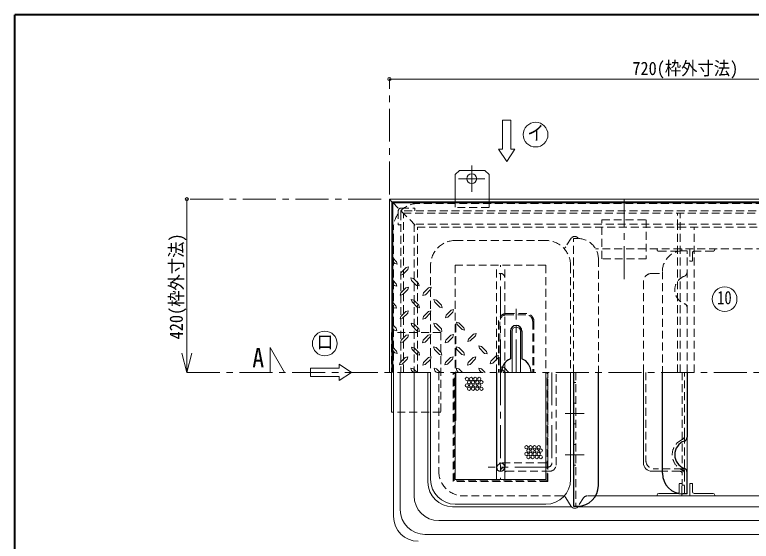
# Model space of a CAD drawing. Units: millimetres at full size, sheet at 1:8; details may follow other scales. Extents: x -1685 to 1555, y -1115 to 1133.
# Drawn here: x -1685 to -790, y 494 to 1133 of the extents above; entities that cross this region are included whole.
import ezdxf
from ezdxf.enums import TextEntityAlignment as Align

# ---------------------------------------------------------------- set-up
doc = ezdxf.new("R2010")
doc.units = ezdxf.units.MM
doc.header["$LTSCALE"] = 8
doc.header["$PDMODE"] = 32
doc.header["$PDSIZE"] = 4
doc.linetypes.add('CHAIN1', pattern=[8, 5, -1, 1, -1])
doc.linetypes.add('DASHED1', pattern=[1.8, 1.2, -0.6])
doc.layers.add('0-0_ﾚｲﾔ1', color=4, linetype='Continuous', lineweight=9)
doc.styles.add('ＭＳ ゴシック', font='')
doc.styles.get('ＭＳ ゴシック').set_extended_font_data('MS Gothic')

msp = doc.modelspace()

# ---------------------------------------------------------------- linework, layer by layer
at = {"layer": '0-0_ﾚｲﾔ1', "color": 1, "lineweight": 40}
for p in [(-1684.576, -1114.982), (1555.424, 1133.018)]:
    msp.add_line(p, (-1684.576, 1133.018), dxfattribs=at)
at = {"layer": '0-0_ﾚｲﾔ1', "linetype": 'CHAIN1'}
for p, q in [((-1229.576, 915.018), (-1229.576, 1055.018)), ((-1129.576, 950.018), (-1129.576, 918.018)), ((-1113.576, 934.018), (-1145.576, 934.018)), ((-1239.576, 909.018), (-1475.576, 909.018)), ((-944.576, 811.974), (-944.576, 908.974)), ((-1094.576, 699.018), (-1094.576, 829.018)), ((-1075.576, 699.018), (-1075.576, 776.018)), ((-1357.076, 699.018), (-1374.576, 729.018)), ((-1374.576, 699.018), (-1374.576, 729.018)), ((-1475.576, 699.018), (-214.576, 699.018)), ((-1094.576, 699.018), (-1094.576, 569.018)), ((-1032.266, 699.018), (-1032.266, 589.018)), ((-993.076, 649.018), (-1016.076, 649.018)), ((-993.076, 599.018), (-1016.076, 599.018)), ((-1037.266, 584.018), (-1109.576, 584.018))]:
    msp.add_line(p, q, dxfattribs=at)
at = {"layer": '0-0_ﾚｲﾔ1'}
for p, q in [((-1229.576, 1055.018), (-509.576, 1055.018)), ((-1144.576, 944.018), (-1149.576, 939.018)), ((-1144.576, 944.018), (-1113.576, 944.018)), ((-1108.576, 939.018), (-1113.576, 944.018)), ((-1149.576, 939.018), (-1149.576, 909.018)), ((-1108.576, 939.018), (-1108.576, 909.018)), ((-1475.576, 699.018), (-1475.576, 909.018)), ((-1226.576, 906.018), (-1225.576, 905.018)), ((-1220.899, 833.247), (-1225.576, 838.111)), ((-1223.117, 830.932), (-1225.576, 833.391)), ((-1220.899, 833.247), (-1220.032, 830.161)), ((-1223.117, 830.932), (-1220.032, 830.161)), ((-1209.424, 826.207), (-1215.403, 820.132)), ((-1207.11, 823.99), (-1213.185, 817.915)), ((-1209.424, 826.207), (-1206.339, 827.075)), ((-1207.11, 823.99), (-1206.339, 827.075)), ((-1221.382, 806.536), (-1225.576, 810.898)), ((-1223.599, 804.222), (-1225.576, 806.199)), ((-1221.382, 806.536), (-1220.514, 803.45)), ((-1203.446, 813.768), (-1200.36, 812.9)), ((-1202.578, 810.682), (-1203.446, 813.768)), ((-1196.503, 804.607), (-1202.578, 810.682)), ((-1194.285, 806.922), (-1200.36, 812.9)), ((-1194.285, 806.922), (-1193.417, 803.836)), ((-1223.599, 804.222), (-1220.514, 803.45)), ((-1209.521, 801.715), (-1215.596, 795.64)), ((-1209.521, 801.715), (-1206.435, 802.486)), ((-1207.207, 799.497), (-1206.435, 802.486)), ((-1196.503, 804.607), (-1193.417, 803.836)), ((-1182.039, 801.618), (-1188.114, 795.543)), ((-1182.039, 801.618), (-1178.953, 802.39)), ((-1179.724, 799.4), (-1178.953, 802.39)), ((-1202.964, 787.443), (-1199.878, 786.672)), ((-1202.096, 784.454), (-1202.964, 787.443)), ((-1175.482, 787.347), (-1172.396, 786.575)), ((-1174.614, 784.357), (-1175.482, 787.347)), ((-1221.767, 779.825), (-1225.576, 783.634)), ((-1224.082, 777.511), (-1225.576, 779.006)), ((-1221.767, 779.825), (-1220.996, 776.74)), ((-1196.021, 778.282), (-1202.096, 784.454)), ((-1193.803, 780.597), (-1199.878, 786.672)), ((-1196.021, 778.282), (-1193.032, 777.511)), ((-1193.803, 780.597), (-1193.032, 777.511)), ((-1168.539, 778.186), (-1174.614, 784.357)), ((-1166.321, 780.5), (-1172.396, 786.575)), ((-1168.539, 778.186), (-1165.549, 777.415)), ((-1166.321, 780.5), (-1165.549, 777.415)), ((-1224.082, 777.511), (-1220.996, 776.74)), ((-1209.714, 772.979), (-1215.789, 766.904)), ((-1209.714, 772.979), (-1206.628, 773.75)), ((-1207.399, 770.761), (-1206.628, 773.75)), ((-1182.232, 772.882), (-1188.307, 766.807)), ((-1182.232, 772.882), (-1179.146, 773.654)), ((-1179.917, 770.665), (-1179.146, 773.654)), ((-1154.749, 774.329), (-1160.824, 768.254)), ((-1154.749, 774.329), (-1151.664, 775.1)), ((-1152.435, 772.111), (-1151.664, 775.1)), ((-1221.478, 752.44), (-1225.576, 756.538)), ((-1223.696, 750.125), (-1225.576, 752.006)), ((-1221.478, 752.44), (-1220.61, 749.354)), ((-1203.157, 758.707), (-1200.071, 757.936)), ((-1202.289, 755.718), (-1203.157, 758.707)), ((-1196.214, 749.547), (-1202.289, 755.718)), ((-1193.996, 751.861), (-1200.071, 757.936)), ((-1193.996, 751.861), (-1193.224, 748.775)), ((-1175.674, 758.611), (-1172.589, 757.84)), ((-1174.807, 755.622), (-1175.674, 758.611)), ((-1168.732, 749.45), (-1174.807, 755.622)), ((-1166.514, 751.765), (-1172.589, 757.84)), ((-1166.514, 751.765), (-1165.742, 748.679)), ((-1148.192, 760.057), (-1145.107, 759.286)), ((-1147.324, 757.068), (-1148.192, 760.057)), ((-1141.249, 750.897), (-1147.324, 757.068)), ((-1139.032, 753.211), (-1145.107, 759.286)), ((-1139.032, 753.211), (-1138.26, 750.125)), ((-1223.696, 750.125), (-1220.61, 749.354)), ((-1209.328, 743.954), (-1215.403, 737.879)), ((-1209.328, 743.954), (-1206.242, 744.725)), ((-1207.014, 741.736), (-1206.242, 744.725)), ((-1196.214, 749.547), (-1193.224, 748.775)), ((-1182.424, 744.147), (-1188.499, 738.072)), ((-1182.424, 744.147), (-1179.339, 744.918)), ((-1180.11, 741.929), (-1179.339, 744.918)), ((-1168.732, 749.45), (-1165.742, 748.679)), ((-1154.942, 744.05), (-1161.017, 737.975)), ((-1154.942, 744.05), (-1151.857, 744.822)), ((-1152.628, 741.832), (-1151.857, 744.822)), ((-1141.249, 750.897), (-1138.26, 750.125)), ((-1127.46, 745.497), (-1133.535, 739.422)), ((-1127.46, 745.497), (-1124.374, 746.268)), ((-1125.146, 743.279), (-1124.374, 746.268)), ((-1220.899, 724.861), (-1225.576, 729.538)), ((-1223.117, 722.547), (-1225.576, 725.357)), ((-1220.899, 724.861), (-1220.032, 721.775)), ((-1202.771, 729.682), (-1199.685, 728.911)), ((-1201.903, 726.693), (-1202.771, 729.682)), ((-1195.828, 720.522), (-1201.903, 726.693)), ((-1193.61, 722.836), (-1199.685, 728.911)), ((-1175.867, 729.875), (-1172.782, 729.104)), ((-1174.999, 726.886), (-1175.867, 729.875)), ((-1168.924, 720.715), (-1174.999, 726.886)), ((-1166.707, 723.029), (-1172.782, 729.104)), ((-1148.385, 729.779), (-1145.299, 729.007)), ((-1147.517, 726.79), (-1148.385, 729.779)), ((-1141.442, 720.618), (-1147.517, 726.79)), ((-1139.224, 722.932), (-1145.299, 729.007)), ((-1120.903, 731.225), (-1117.817, 730.454)), ((-1120.035, 728.236), (-1120.903, 731.225)), ((-1113.96, 722.065), (-1120.035, 728.236)), ((-1111.742, 724.379), (-1117.817, 730.454)), ((-1475.576, 699.018), (-1481.788, 722.2)), ((-1475.576, 699.018), (-1469.365, 722.2)), ((-1223.117, 722.547), (-1220.032, 721.775)), ((-1210.292, 717.147), (-1216.367, 711.072)), ((-1210.292, 717.147), (-1207.207, 717.918)), ((-1207.978, 714.929), (-1207.207, 717.918)), ((-1195.828, 720.522), (-1192.839, 719.75)), ((-1193.61, 722.836), (-1192.839, 719.75)), ((-1182.135, 716.954), (-1188.21, 710.879)), ((-1182.135, 716.954), (-1179.049, 717.725)), ((-1179.821, 714.736), (-1179.049, 717.725)), ((-1168.924, 720.715), (-1165.935, 719.943)), ((-1166.707, 723.029), (-1165.935, 719.943)), ((-1155.232, 717.147), (-1161.307, 711.072)), ((-1155.232, 717.147), (-1152.146, 717.918)), ((-1152.917, 714.929), (-1152.146, 717.918)), ((-1141.442, 720.618), (-1138.453, 719.847)), ((-1139.224, 722.932), (-1138.453, 719.847)), ((-1127.749, 717.05), (-1133.824, 710.975)), ((-1127.749, 717.05), (-1124.664, 717.822)), ((-1125.435, 714.832), (-1124.664, 717.822)), ((-1113.96, 722.065), (-1110.971, 721.293)), ((-1111.742, 724.379), (-1110.971, 721.293)), ((-1100.267, 718.497), (-1106.342, 712.422)), ((-1100.267, 718.497), (-1097.182, 719.268)), ((-1097.953, 716.279), (-1097.182, 719.268)), ((-1216.365, 532.23), (-1216.365, 699.018)), ((-1203.446, 704.225), (-1200.36, 703.357)), ((-1202.578, 701.14), (-1203.446, 704.225)), ((-1200.457, 699.018), (-1202.578, 701.14)), ((-1196.021, 699.018), (-1200.36, 703.357)), ((-1182.788, 565.807), (-1182.788, 699.018)), ((-1175.289, 704.032), (-1172.203, 703.261)), ((-1174.517, 701.043), (-1175.289, 704.032)), ((-1172.492, 699.018), (-1174.517, 701.043)), ((-1168.123, 699.018), (-1172.203, 703.261)), ((-1149.076, 645.518), (-1149.076, 699.018)), ((-1148.385, 704.225), (-1145.299, 703.357)), ((-1147.614, 701.14), (-1148.385, 704.225)), ((-1145.492, 699.018), (-1147.614, 701.14)), ((-1140.96, 699.018), (-1145.299, 703.357)), ((-1120.903, 704.129), (-1117.817, 703.357)), ((-1120.035, 701.14), (-1120.903, 704.129)), ((-1117.914, 699.018), (-1120.035, 701.14)), ((-1113.478, 699.018), (-1117.817, 703.357)), ((-1084.507, 699.018), (-1090.335, 704.707)), ((-921.076, 699.018), (-921.076, 589.018)), ((-868.076, 577.658), (-868.076, 620.378)), ((-911.076, 579.018), (-898.076, 579.018)), ((-1008.408, 535.807), (-1152.788, 535.807)), ((-738.408, 535.807), (-1000.744, 535.807)), ((-552.788, 502.23), (-1186.365, 502.23))]:
    msp.add_line(p, q, dxfattribs=at)
at = {"layer": '0-0_ﾚｲﾔ1', "color": 7, "lineweight": 18}
for p, q in [((-1082.076, 970.018), (-1082.076, 1005.018)), ((-1092.076, 970.018), (-1097.076, 970.018)), ((-1087.076, 955.018), (-1097.076, 970.018)), ((-1077.076, 970.018), (-1087.076, 955.018)), ((-1077.076, 970.018), (-1082.076, 970.018)), ((-509.576, 909.018), (-1229.576, 909.018)), ((-1229.576, 909.018), (-1226.576, 906.018)), ((-1229.576, 699.018), (-1229.576, 909.018)), ((-512.576, 906.018), (-1226.576, 906.018)), ((-1226.576, 699.018), (-1226.576, 906.018)), ((-1080.576, 749.018), (-1080.576, 699.018)), ((-1070.576, 749.018), (-1070.576, 699.018)), ((-1290.576, 709.018), (-1290.576, 704.018)), ((-1290.576, 709.018), (-1275.576, 699.018)), ((-1290.576, 704.018), (-1325.576, 704.018)), ((-1275.576, 699.018), (-1290.576, 689.018)), ((-1227.052, 650.518), (-1227.052, 699.018)), ((-1224.576, 699.018), (-1224.576, 524.018)), ((-1179.576, 569.018), (-1179.576, 699.018)), ((-1149.576, 569.018), (-1149.576, 699.018)), ((-1039.576, 569.018), (-1039.576, 699.018)), ((-1009.576, 569.018), (-1009.576, 699.018)), ((-1290.576, 694.018), (-1290.576, 689.018)), ((-1224.576, 650.518), (-1227.052, 650.518)), ((-1149.576, 645.518), (-1149.076, 645.518)), ((-1149.076, 645.518), (-1149.076, 640.518)), ((-1149.576, 640.518), (-1149.076, 640.518)), ((-1099.576, 584.018), (-1099.576, 569.018)), ((-1089.576, 584.018), (-1089.576, 569.018)), ((-1039.576, 569.018), (-1149.576, 569.018)), ((-861.576, 554.018), (-861.576, 564.018)), ((-1008.801, 536.344), (-1015.352, 546.692)), ((-759.727, 549.018), (-979.176, 549.018)), ((-904.576, 550.018), (-904.576, 549.018)), ((-902.576, 552.018), (-879.576, 552.018)), ((-874.576, 549.018), (-874.576, 551.563)), ((-836.576, 552.018), (-859.576, 552.018)), ((-834.576, 550.018), (-834.576, 549.018)), ((-1149.576, 539.018), (-1039.576, 539.018)), ((-1000.237, 536.525), (-1000.352, 536.344))]:
    msp.add_line(p, q, dxfattribs=at)
at = {"layer": '0-0_ﾚｲﾔ1', "color": 5, "lineweight": 25}
for p, q in [((-1225.576, 905.018), (-513.576, 905.018)), ((-1225.576, 699.018), (-1225.576, 905.018)), ((-1082.576, 749.018), (-1082.576, 715.601)), ((-1068.576, 749.018), (-1068.576, 715.601)), ((-1099.576, 699.018), (-1099.576, 584.018)), ((-1089.576, 699.018), (-1089.576, 584.018)), ((-1006.076, 699.018), (-1006.076, 536.518)), ((-975.826, 561.518), (-975.826, 699.018)), ((-898.076, 576.518), (-898.076, 699.018)), ((-868.076, 699.018), (-868.076, 620.378)), ((-868.076, 551.518), (-868.076, 577.658)), ((-868.076, 551.518), (-873.076, 551.518)), ((-1006.076, 536.518), (-1000.826, 536.518))]:
    msp.add_line(p, q, dxfattribs=at)
at = {"layer": '0-0_ﾚｲﾔ1', "linetype": 'DASHED1'}
for p, q in [((-1225.576, 905.018), (-1215.108, 894.55)), ((-544.576, 904.018), (-1194.576, 904.018)), ((-1149.576, 909.018), (-1149.576, 899.018)), ((-1108.576, 909.018), (-1108.576, 899.018)), ((-1218.776, 895.018), (-1218.776, 878.218)), ((-1215.576, 898.218), (-1198.776, 898.218)), ((-1198.776, 898.218), (-1198.776, 895.018)), ((-1108.576, 899.018), (-1149.576, 899.018)), ((-1212.576, 892.018), (-526.576, 892.018)), ((-1212.576, 699.018), (-1212.576, 892.018)), ((-879.576, 875.018), (-879.576, 892.018)), ((-876.576, 699.018), (-876.576, 892.018)), ((-1218.776, 878.218), (-1215.576, 878.218)), ((-539.576, 879.018), (-1199.576, 879.018)), ((-1199.576, 879.018), (-1199.576, 699.018)), ((-971.576, 883.974), (-917.576, 883.974)), ((-971.576, 836.974), (-971.576, 883.974)), ((-1224.576, 699.018), (-1224.576, 874.018)), ((-1149.576, 859.018), (-1039.576, 859.018)), ((-1008.801, 861.692), (-1015.352, 851.344)), ((-1006.076, 861.518), (-1000.826, 861.518)), ((-1006.076, 699.018), (-1006.076, 861.518)), ((-1000.237, 861.511), (-1000.352, 861.692)), ((-759.727, 849.018), (-979.176, 849.018)), ((-904.576, 848.018), (-904.576, 849.018)), ((-902.576, 846.018), (-879.576, 846.018)), ((-874.576, 849.018), (-874.576, 846.473)), ((-868.076, 846.518), (-873.076, 846.518)), ((-868.076, 699.018), (-868.076, 846.518)), ((-861.576, 844.018), (-861.576, 834.018)), ((-836.576, 846.018), (-859.576, 846.018)), ((-834.576, 848.018), (-834.576, 849.018)), ((-975.826, 836.518), (-975.826, 699.018)), ((-1179.576, 829.018), (-1179.576, 699.018)), ((-1149.576, 829.018), (-1149.576, 699.018)), ((-1039.576, 829.018), (-1149.576, 829.018)), ((-1099.576, 699.018), (-1099.576, 829.018)), ((-1089.576, 699.018), (-1089.576, 829.018)), ((-1039.576, 829.018), (-1039.576, 699.018)), ((-1009.576, 829.018), (-1009.576, 699.018)), ((-911.076, 819.018), (-898.326, 819.018)), ((-898.076, 821.518), (-898.076, 699.018)), ((-921.076, 699.018), (-921.076, 809.018)), ((-1149.576, 757.518), (-1149.076, 757.518)), ((-1149.576, 752.518), (-1149.076, 752.518)), ((-1149.076, 757.518), (-1149.076, 699.018)), ((-1227.052, 747.518), (-1227.052, 699.018)), ((-1167.052, 747.518), (-1227.052, 747.518)), ((-1167.052, 747.518), (-1167.052, 650.518)), ((-1169.576, 699.018), (-1169.576, 579.018)), ((-1152.076, 566.518), (-1152.076, 699.018)), ((-1151.076, 567.518), (-1151.076, 699.018)), ((-1038.076, 567.518), (-1038.076, 699.018)), ((-1037.266, 591.518), (-1037.266, 699.018)), ((-1037.076, 566.518), (-1037.076, 699.018)), ((-1027.266, 586.518), (-1027.266, 699.018)), ((-918.076, 699.018), (-918.076, 592.018)), ((-874.076, 699.018), (-874.076, 562.018)), ((-1003.076, 686.518), (-1006.076, 686.518)), ((-1003.076, 661.518), (-1006.076, 661.518)), ((-1167.052, 650.518), (-1224.576, 650.518)), ((-1149.576, 645.518), (-1151.076, 645.518)), ((-1151.076, 643.518), (-1152.076, 643.518)), ((-1149.576, 640.518), (-1151.076, 640.518)), ((-1003.076, 636.518), (-1006.076, 636.518)), ((-871.076, 622.067), (-871.076, 575.969)), ((-1003.076, 611.518), (-1006.076, 611.518)), ((-1039.766, 589.018), (-1092.076, 589.018)), ((-1003.076, 586.518), (-1006.076, 586.518)), ((-874.076, 582.018), (-908.076, 582.018)), ((-1034.766, 579.018), (-1087.076, 579.018)), ((-877.076, 579.018), (-898.076, 579.018)), ((-1037.076, 566.518), (-1152.076, 566.518)), ((-1038.076, 567.518), (-1151.076, 567.518)), ((-874.576, 564.018), (-877.576, 564.018)), ((-877.576, 554.018), (-877.576, 564.018)), ((-874.576, 551.563), (-874.576, 564.018)), ((-874.076, 562.018), (-871.076, 562.018)), ((-1019.576, 549.018), (-1139.576, 549.018)), ((-993.801, 546.692), (-1000.237, 536.525)), ((-979.176, 549.018), (-989.576, 549.018))]:
    msp.add_line(p, q, dxfattribs=at)
at = {"layer": '0-0_ﾚｲﾔ1', "color": 7, "linetype": 'DASHED1', "lineweight": 18}
for p, q in [((-1215.108, 894.55), (-1195.576, 875.018)), ((-525.176, 895.018), (-1213.976, 895.018)), ((-1215.576, 893.418), (-1215.576, 699.018)), ((-1195.576, 875.018), (-543.576, 875.018)), ((-1195.576, 699.018), (-1195.576, 875.018)), ((-879.576, 699.018), (-879.576, 875.018)), ((-859.576, 699.018), (-859.576, 875.018)), ((-1087.076, 770.518), (-1064.076, 770.518)), ((-1097.076, 760.518), (-1097.076, 699.018)), ((-1095.576, 760.518), (-1095.576, 699.018)), ((-1064.076, 769.018), (-1087.076, 769.018)), ((-1055.576, 760.518), (-1055.576, 699.018)), ((-1054.076, 760.518), (-1054.076, 699.018)), ((-1003.076, 699.018), (-1003.076, 536.518)), ((-871.076, 622.067), (-871.076, 699.018)), ((-871.076, 575.969), (-871.076, 551.518))]:
    msp.add_line(p, q, dxfattribs=at)
at = {"layer": '0-0_ﾚｲﾔ1', "color": 3, "lineweight": 18}
for p, q in [((-1199.576, 549.018), (-1199.576, 699.018)), ((-569.576, 519.018), (-1169.576, 519.018))]:
    msp.add_line(p, q, dxfattribs=at)
at = {"layer": '0-0_ﾚｲﾔ1', "color": 7, "lineweight": 18}
for points in [[(-1092.076, 970.018), (-1092.076, 1005.018), (-1082.076, 1005.018)], [(-1290.576, 694.018), (-1325.576, 694.018), (-1325.576, 704.018)], [(-864.576, 549.018), (-864.576, 564.018), (-861.576, 564.018)]]:
    msp.add_lwpolyline(points, dxfattribs=at)
at = {"layer": '0-0_ﾚｲﾔ1', "linetype": 'DASHED1'}
for points in [[(-917.576, 883.974), (-917.576, 836.974), (-971.576, 836.974)], [(-864.576, 849.018), (-864.576, 834.018), (-861.576, 834.018)]]:
    msp.add_lwpolyline(points, dxfattribs=at)
at = {"layer": '0-0_ﾚｲﾔ1'}
for points in [[(-1213.185, 817.915), (-1216.271, 817.047), (-1215.403, 820.132)], [(-1207.207, 799.497), (-1213.378, 793.325), (-1216.367, 792.554), (-1215.596, 795.64)], [(-1179.724, 799.4), (-1185.896, 793.229), (-1188.885, 792.457), (-1188.114, 795.543)], [(-1207.399, 770.761), (-1213.571, 764.59), (-1216.56, 763.818), (-1215.789, 766.904)], [(-1179.917, 770.665), (-1186.089, 764.493), (-1189.078, 763.722), (-1188.307, 766.807)], [(-1152.435, 772.111), (-1158.607, 765.94), (-1161.596, 765.168), (-1160.824, 768.254)], [(-1125.146, 743.279), (-1131.317, 737.107), (-1134.307, 736.336), (-1133.535, 739.422)], [(-1207.014, 741.736), (-1213.185, 735.565), (-1216.174, 734.793), (-1215.403, 737.879)], [(-1180.11, 741.929), (-1186.282, 735.757), (-1189.271, 734.986), (-1188.499, 738.072)], [(-1152.628, 741.832), (-1158.799, 735.661), (-1161.789, 734.89), (-1161.017, 737.975)], [(-1097.953, 716.279), (-1104.124, 710.107), (-1107.114, 709.336), (-1106.342, 712.422)], [(-1207.978, 714.929), (-1214.149, 708.757), (-1217.139, 707.986), (-1216.367, 711.072)], [(-1179.821, 714.736), (-1185.992, 708.565), (-1188.982, 707.793), (-1188.21, 710.879)], [(-1152.917, 714.929), (-1159.089, 708.757), (-1162.078, 707.986), (-1161.307, 711.072)], [(-1125.435, 714.832), (-1131.607, 708.661), (-1134.596, 707.89), (-1133.824, 710.975)], [(-1089.082, 699.018), (-1092.553, 702.49), (-1093.421, 705.575), (-1090.335, 704.707)]]:
    msp.add_lwpolyline(points, dxfattribs=at)
at = {"layer": '0-0_ﾚｲﾔ1', "color": 7, "lineweight": 18}
for centre in [(-1052.076, 987.518), (-822.498, 787.845), (-1308.076, 734.018)]:
    msp.add_circle(centre, 15, dxfattribs=at)
at = {"layer": '0-0_ﾚｲﾔ1'}
for centre, radius in [((-1129.576, 934.018), 6), ((-1135.397, 691.078), 2), ((-1132.897, 687.078), 2), ((-1130.397, 691.078), 2), ((-1127.897, 687.078), 2), ((-1125.397, 691.078), 2), ((-1122.897, 687.078), 2), ((-1120.397, 691.078), 2), ((-1117.897, 687.078), 2), ((-1135.397, 683.078), 2), ((-1132.897, 679.078), 2), ((-1130.397, 683.078), 2), ((-1127.897, 679.078), 2), ((-1125.397, 683.078), 2), ((-1122.897, 679.078), 2), ((-1120.397, 683.078), 2), ((-1117.897, 679.078), 2), ((-1063.213, 608.109), 2), ((-1058.213, 608.109), 2), ((-1053.213, 608.109), 2), ((-1048.213, 608.109), 2), ((-1063.213, 600.109), 2), ((-1060.713, 604.109), 2), ((-1058.213, 600.109), 2), ((-1055.713, 604.109), 2), ((-1053.213, 600.109), 2), ((-1050.713, 604.109), 2), ((-1048.213, 600.109), 2), ((-1045.713, 604.109), 2), ((-1060.713, 596.109), 2), ((-1055.713, 596.109), 2), ((-1050.713, 596.109), 2), ((-1045.713, 596.109), 2)]:
    msp.add_circle(centre, radius, dxfattribs=at)
at = {"layer": '0-0_ﾚｲﾔ1', "linetype": 'DASHED1'}
for centre, radius, start, end in [((-1194.576, 874.018), 30, 90, 180), ((-1215.576, 895.018), 3.2, 90, 180), ((-1149.576, 829.018), 30, 90, 180), ((-1039.576, 829.018), 30, 0, 90), ((-1004.576, 859.018), 5, 32.33353, 147.66647), ((-1000.826, 836.518), 25, 0, 90), ((-1019.576, 854.018), 5, 293.40184, 327.66647), ((-902.576, 848.018), 2, 180, 270), ((-873.076, 821.518), 25, 90, 180), ((-879.576, 844.018), 2, 66.81961, 90), ((-859.576, 844.018), 2, 90, 180), ((-836.576, 848.018), 2, 270, 0), ((-1094.576, 814.018), 5, 0, 180), ((-911.076, 809.018), 10, 90, 180), ((-865.368, 799.018), 17.708, 109.84334, 250.15666), ((-873.076, 820.378), 5, 289.84334, 360), ((-873.076, 777.658), 5, 360, 70.15666), ((-1039.766, 591.518), 2.5, 270, 0), ((-908.076, 592.018), 10, 180, 270), ((-1092.076, 581.518), 7.5, 90, 180), ((-1034.766, 586.518), 7.5, 270, 0), ((-874.076, 579.018), 3, 0, 90), ((-1139.576, 579.018), 30, 180, 270), ((-1087.076, 576.518), 2.5, 90, 180), ((-877.076, 576.018), 3, 0, 90), ((-1019.576, 544.018), 5, 66.59816, 90), ((-989.576, 544.018), 5, 90, 147.66647), ((-879.576, 554.018), 2, 293.18039, 0)]:
    msp.add_arc(centre, radius, start, end, dxfattribs=at)
at = {"layer": '0-0_ﾚｲﾔ1', "color": 7, "linetype": 'DASHED1', "lineweight": 18}
for centre, radius, start, end in [((-1213.976, 893.418), 1.6, 90, 180), ((-1087.076, 760.518), 10, 90, 180), ((-1064.076, 760.518), 10, 0, 90), ((-1087.076, 760.518), 8.5, 90, 180), ((-1064.076, 760.518), 8.5, 0, 90), ((-865.868, 599.018), 20.208, 113.88854, 246.11146), ((-876.076, 622.067), 5, 293.88854, 0), ((-1094.576, 584.018), 5, 0, 180), ((-876.076, 575.969), 5, 0, 66.11146)]:
    msp.add_arc(centre, radius, start, end, dxfattribs=at)
at = {"layer": '0-0_ﾚｲﾔ1', "color": 5, "lineweight": 25}
for centre, radius, start, end in [((-1075.576, 749.018), 7, 0, 180), ((-1075.576, 699.018), 18, 112.88538, 180), ((-1075.576, 699.018), 18, 0, 67.11462), ((-873.076, 620.378), 5, 289.84334, 0), ((-865.368, 599.018), 17.708, 109.84334, 250.15666), ((-1094.576, 584.018), 5, 180, 0), ((-873.076, 577.658), 5, 0, 70.15666), ((-873.076, 576.518), 25, 180, 270), ((-1000.826, 561.518), 25, 270, 0)]:
    msp.add_arc(centre, radius, start, end, dxfattribs=at)
at = {"layer": '0-0_ﾚｲﾔ1', "color": 7, "lineweight": 18}
for centre, radius, start, end in [((-1075.576, 749.018), 5, 0, 180), ((-1149.576, 569.018), 30, 180, 270), ((-1039.576, 569.018), 30, 270, 0), ((-1019.576, 544.018), 5, 32.33353, 66.59816), ((-902.576, 550.018), 2, 90, 180), ((-879.576, 554.018), 2, 270, 293.18039), ((-859.576, 554.018), 2, 180, 270), ((-836.576, 550.018), 2, 0, 90), ((-1004.576, 539.018), 5, 212.33353, 327.66647), ((-1194.576, 524.018), 30, 180, 270)]:
    msp.add_arc(centre, radius, start, end, dxfattribs=at)
at = {"layer": '0-0_ﾚｲﾔ1', "linetype": 'CHAIN1'}
for centre, start, end in [((-1089.576, 579.018), 90, 180), ((-1037.266, 589.018), 270, 0)]:
    msp.add_arc(centre, 5, start, end, dxfattribs=at)
at = {"layer": '0-0_ﾚｲﾔ1'}
for centre, radius in [((-911.076, 589.018), 10), ((-1152.788, 565.807), 30), ((-1186.365, 532.23), 30)]:
    msp.add_arc(centre, radius, 180, 270, dxfattribs=at)
at = {"layer": '0-0_ﾚｲﾔ1', "color": 3, "lineweight": 18}
msp.add_arc((-1169.576, 549.018), 30, 180, 270, dxfattribs=at)
at = {"layer": '0-0_ﾚｲﾔ1', "color": 1}
for p in [(-1229.576, 1055.018), (-1475.576, 909.018)]:
    msp.add_point(p, dxfattribs=at)

# ---------------------------------------------------------------- texts
at = {"layer": '0-0_ﾚｲﾔ1', "color": 7, "style": 'ＭＳ ゴシック'}
for s, height, width, p in [('720(枠外寸法)', 16.13, 0.9, (-934.576, 1055.018)), ('イ', 17.6, 0.85, (-1062.076, 975.518)), ('10', 16.13, 0.8, (-831.498, 776.845)), ('ロ', 17.6, 0.85, (-1318.076, 722.018)), ('A', 23.46, 0.9, (-1396.076, 698.018))]:
    msp.add_text(s, height=height, dxfattribs=dict(at, width=width)).set_placement(p, align=Align.BOTTOM_LEFT)
at = {"layer": '0-0_ﾚｲﾔ1', "color": 7, "style": 'ＭＳ ゴシック', "width": 0.9}
msp.add_text('420(枠外寸法)', height=16.13, rotation=90, dxfattribs=at).set_placement((-1475.576, 739.018), align=Align.BOTTOM_LEFT)

doc.saveas('drawing.dxf')
